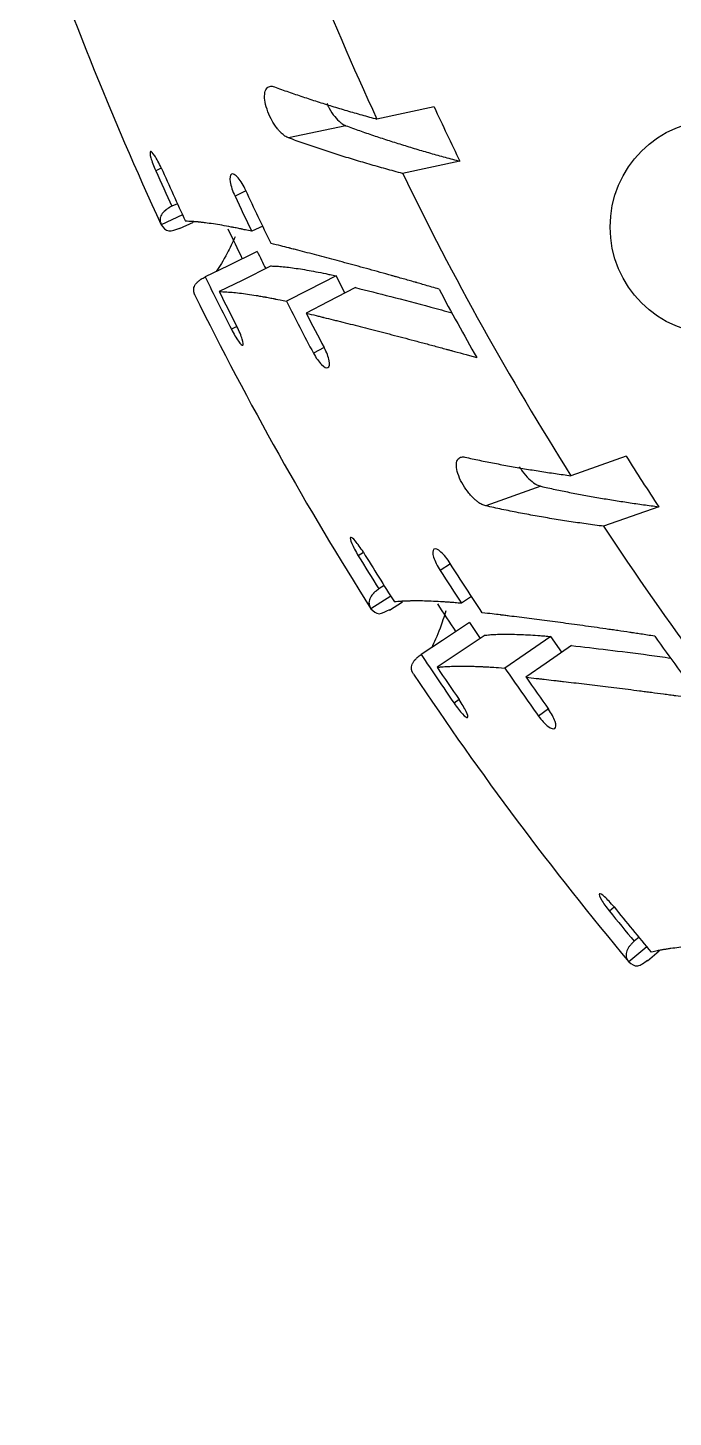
# Model space of a CAD drawing. Header units: millimetres. Extents: x 0 to 594, y 0 to 420.
# Drawn here: x 362.89 to 379.42, y 143.4 to 178.99 of the extents above; entities that cross this region are included whole.
import ezdxf

# ---------------------------------------------------------------- set-up
doc = ezdxf.new("R2010")
doc.units = ezdxf.units.MM

msp = doc.modelspace()

# ---------------------------------------------------------------- linework, layer by layer
at = {"color": 7, "linetype": 'Continuous', "lineweight": 25}
for p, q in [((373.299, 176.966), (371.831, 176.654)), ((371.035, 176.485), (369.568, 176.173)), ((373.959, 175.573), (372.491, 175.261)), ((368.477, 174.816), (368.196, 174.684)), ((366.722, 174.487), (366.576, 174.42)), ((366.773, 173.849), (367.134, 174.018)), ((368.905, 173.916), (368.623, 173.781)), ((371.013, 172.201), (370.785, 172.638)), ((378.215, 168.02), (376.801, 167.52)), ((376.034, 167.248), (374.62, 166.747)), ((379.052, 166.725), (377.638, 166.225)), ((373.716, 165.259), (373.454, 165.092)), ((372.019, 164.704), (371.882, 164.618)), ((372.152, 164.078), (372.489, 164.293)), ((374.257, 164.423), (373.996, 164.252)), ((376.571, 162.998), (376.288, 163.402)), ((378.547, 155.696), (378.423, 155.593)), ((378.761, 155.093), (379.066, 155.35))]:
    msp.add_line(p, q, dxfattribs=at)
at = {"color": 8, "linetype": 'Continuous', "lineweight": 25}
for p, q in [((366.308, 175.395), (366.164, 175.331)), ((366.853, 174.2), (366.308, 173.947)), ((368.243, 171.342), (368.102, 171.271)), ((370.48, 170.805), (370.205, 170.658)), ((371.49, 165.551), (371.355, 165.468)), ((372.186, 164.436), (371.678, 164.114)), ((373.937, 161.785), (373.807, 161.695)), ((376.225, 161.544), (375.971, 161.363)), ((377.912, 156.466), (377.789, 156.367)), ((378.748, 155.453), (378.286, 155.067))]:
    msp.add_line(p, q, dxfattribs=at)
at = {"color": 7, "linetype": 'Continuous', "lineweight": 25, "flags": 128}
for points in [[(368.766, 173.264), (368.019, 172.899), (367.432, 172.613)], [(369.118, 172.892), (368.377, 172.524), (367.794, 172.236)], [(370.785, 172.638), (370.072, 172.274), (369.511, 171.988)], [(371.279, 172.338), (370.572, 171.973), (370.017, 171.685)], [(374.204, 163.758), (373.512, 163.299), (372.967, 162.938)], [(374.602, 163.435), (373.915, 162.974), (373.375, 162.612)], [(376.288, 163.402), (375.628, 162.948), (375.11, 162.591)], [(376.816, 163.168), (376.164, 162.714), (375.651, 162.356)]]:
    msp.add_lwpolyline(points, dxfattribs=at)
at = {"color": 7, "linetype": 'Continuous', "lineweight": 25}
for centre, radius in [((444, 210), 69), ((444, 210), 68.2), ((380.557, 173.89), 2.75)]:
    msp.add_circle(centre, radius, dxfattribs=at)
for centre, radius, start, end in [((444, 210), 79.5, 198.41045, 204.79934), ((444, 210), 85.65, 198.73196, 204.89353), ((445.467, 210.312), 79.5, 204.79934, 205.91045), ((444, 210), 85.208, 204.00855, 204.681), ((444, 210), 85.05, 204.003, 205.01354), ((444, 210), 79.5, 205.91045, 212.29934), ((444, 210), 83.627, 204.97978, 205.66492), ((444, 210), 84.15, 205.44363, 206.02554), ((444, 210), 83.724, 206.02588, 206.36092), ((444, 210), 85.208, 206.02588, 207.03454), ((444, 210), 80.015, 208.11088, 209.54301), ((444, 210), 85.65, 206.23153, 212.39397), ((444, 210), 85.05, 206.36091, 207.0346), ((444, 210), 83.627, 207.03519, 208.06289), ((444, 210), 83.315, 207.37917, 208.06687), ((445.414, 210.501), 79.5, 212.29934, 213.41045), ((444, 210), 79.5, 213.41045, 219.79934), ((444, 210), 85.05, 211.503, 212.51354), ((444, 210), 85.208, 211.50855, 212.181), ((444, 210), 83.627, 212.47978, 213.16492), ((444, 210), 84.15, 212.94319, 213.52567), ((444, 210), 83.724, 213.52588, 213.86092), ((444, 210), 80.015, 215.61088, 217.04301), ((444, 210), 85.208, 213.52588, 214.53454), ((444, 210), 85.65, 213.73203, 219.89363), ((444, 210), 85.05, 213.86091, 214.5346), ((444, 210), 83.627, 214.53519, 215.56289), ((444, 210), 83.315, 214.87917, 215.56687), ((444, 210), 85.208, 219.00855, 219.681), ((444, 210), 85.05, 219.003, 220.01354)]:
    msp.add_arc(centre, radius, start, end, dxfattribs=at)
for points, knots in [([(369.568, 176.173), (369.553, 176.18), (369.523, 176.192), (369.476, 176.22), (369.43, 176.255), (369.382, 176.297), (369.334, 176.347), (369.278, 176.412), (369.215, 176.498), (369.127, 176.641), (369.03, 176.843), (368.959, 177.092), (368.949, 177.267), (368.97, 177.373), (368.999, 177.432), (369.038, 177.475), (369.073, 177.486), (369.09, 177.492)], [0, 0, 0, 0, 0.042928, 0.084789, 0.126006, 0.16702, 0.208279, 0.250222, 0.312973, 0.375441, 0.499538, 0.624102, 0.749015, 0.811, 0.874566, 0.936998, 1, 1, 1, 1]), ([(369.204, 177.48), (369.324, 177.436), (369.563, 177.35), (369.93, 177.226), (370.301, 177.104), (370.678, 176.986), (371.058, 176.872), (371.442, 176.761), (371.702, 176.69), (371.831, 176.654)], [0, 0, 0, 0, 0.145835, 0.29068, 0.434533, 0.577395, 0.719261, 0.860131, 1, 1, 1, 1]), ([(370.551, 177.056), (370.569, 177.015), (370.625, 176.888), (370.749, 176.712), (370.85, 176.606), (370.902, 176.564), (370.915, 176.554), (370.962, 176.519), (371.003, 176.5), (371.035, 176.485)], [0, 0, 0, 0, 0.141678, 0.439183, 0.718389, 0.726359, 0.742122, 0.797031, 1, 1, 1, 1]), ([(372.491, 175.261), (372.346, 175.3), (372.055, 175.378), (371.627, 175.5), (371.203, 175.626), (370.784, 175.756), (370.372, 175.89), (369.965, 176.029), (369.7, 176.125), (369.568, 176.173)], [0, 0, 0, 0, 0.13983, 0.280674, 0.422529, 0.56539, 0.709257, 0.854126, 1, 1, 1, 1]), ([(371.035, 176.485), (371.151, 176.443), (371.383, 176.359), (371.738, 176.236), (372.097, 176.118), (372.461, 176.002), (372.83, 175.89), (373.202, 175.781), (373.577, 175.675), (373.832, 175.607), (373.959, 175.573)], [0, 0, 0, 0, 0.127806, 0.254811, 0.381017, 0.506422, 0.631025, 0.754824, 0.877816, 1, 1, 1, 1]), ([(366.305, 175.403), (366.25, 175.525), (366.191, 175.637), (366.087, 175.794), (366.048, 175.833), (366.011, 175.813), (366.015, 175.755), (366.065, 175.572), (366.11, 175.452), (366.164, 175.331)], [0, 0, 0, 0, 0.25, 0.25, 0.5, 0.5, 0.75, 0.75, 1, 1, 1, 1]), ([(368.473, 174.826), (368.417, 174.954), (368.345, 175.072), (368.205, 175.231), (368.143, 175.264), (368.067, 175.223), (368.055, 175.151), (368.089, 174.939), (368.134, 174.809), (368.196, 174.684)], [0, 0, 0, 0, 0.25, 0.25, 0.5, 0.5, 0.75, 0.75, 1, 1, 1, 1]), ([(366.576, 174.42), (366.554, 174.409), (366.536, 174.399), (366.514, 174.387), (366.504, 174.381), (366.494, 174.375), (366.49, 174.373), (366.488, 174.371), (366.487, 174.371), (366.486, 174.37), (366.472, 174.362), (366.453, 174.349), (366.432, 174.333), (366.423, 174.327), (366.417, 174.322), (366.414, 174.319), (366.367, 174.281), (366.333, 174.243), (366.3, 174.184), (366.287, 174.154), (366.28, 174.117), (366.277, 174.099), (366.277, 174.091), (366.277, 174.085), (366.277, 174.083), (366.276, 174.069), (366.277, 174.052), (366.28, 174.033), (366.282, 174.024), (366.283, 174.019), (366.283, 174.017), (366.284, 174.016), (366.284, 174.015), (366.287, 174), (366.294, 173.976), (366.308, 173.947)], [0, 0, 0, 0, 0.0625, 0.0625, 0.09375, 0.109375, 0.117188, 0.121094, 0.121094, 0.125, 0.125, 0.1875, 0.21875, 0.234375, 0.234375, 0.25, 0.25, 0.5, 0.5, 0.625, 0.6875, 0.71875, 0.734375, 0.734375, 0.75, 0.75, 0.8125, 0.84375, 0.859375, 0.867188, 0.871094, 0.871094, 0.875, 0.875, 1, 1, 1, 1]), ([(368.623, 173.781), (368.564, 173.793), (368.512, 173.805), (368.444, 173.82), (368.413, 173.826), (368.382, 173.833), (368.367, 173.836), (368.361, 173.838), (368.357, 173.838), (368.356, 173.839), (368.312, 173.848), (368.249, 173.861), (368.175, 173.876), (368.143, 173.882), (368.121, 173.886), (368.11, 173.888), (367.935, 173.922), (367.782, 173.948), (367.57, 173.98), (367.468, 173.994), (367.356, 174.007), (367.302, 174.013), (367.279, 174.016), (367.264, 174.017), (367.257, 174.018), (367.218, 174.022), (367.173, 174.026), (367.125, 174.029), (367.102, 174.031), (367.09, 174.031), (367.085, 174.032), (367.082, 174.032), (367.08, 174.032), (367.042, 174.034), (366.99, 174.036), (366.927, 174.038)], [0, 0, 0, 0, 0.0625, 0.0625, 0.09375, 0.109375, 0.117188, 0.121094, 0.121094, 0.125, 0.125, 0.1875, 0.21875, 0.234375, 0.234375, 0.25, 0.25, 0.5, 0.5, 0.625, 0.6875, 0.71875, 0.734375, 0.734375, 0.75, 0.75, 0.8125, 0.84375, 0.859375, 0.867188, 0.871094, 0.871094, 0.875, 0.875, 1, 1, 1, 1]), ([(366.308, 173.947), (366.361, 173.873), (366.46, 173.737), (366.68, 173.824), (366.781, 173.863)], [0, 0, 0, 0, 0.5388114, 1, 1, 1, 1]), ([(368.204, 173.64), (368.134, 173.492), (367.946, 173.099), (367.801, 172.883), (367.711, 172.749)], [0, 0, 0, 0, 0.376362, 1, 1, 1, 1]), ([(373.424, 172.299), (373.297, 172.335), (373.182, 172.369), (373.027, 172.414), (372.954, 172.435), (372.877, 172.457), (372.84, 172.468), (372.824, 172.472), (372.814, 172.475), (372.811, 172.476), (372.705, 172.506), (372.556, 172.549), (372.381, 172.598), (372.306, 172.619), (372.256, 172.633), (372.23, 172.641), (372.012, 172.702), (371.725, 172.782), (371.445, 172.858), (371.26, 172.909), (371.167, 172.934), (370.898, 173.007), (370.722, 173.054), (370.378, 173.145), (370.211, 173.189), (369.963, 173.254), (369.842, 173.286), (369.704, 173.322), (369.636, 173.339), (369.602, 173.348), (369.588, 173.352), (369.578, 173.354), (369.572, 173.356), (369.451, 173.387), (369.3, 173.424), (369.119, 173.472)], [0, 0, 0, 0, 0.0625, 0.0625, 0.09375, 0.109375, 0.117188, 0.121094, 0.121094, 0.125, 0.125, 0.1875, 0.21875, 0.234375, 0.234375, 0.25, 0.25, 0.375, 0.4375, 0.4375, 0.5, 0.5, 0.625, 0.625, 0.75, 0.75, 0.8125, 0.84375, 0.859375, 0.867187, 0.871094, 0.871094, 0.875, 0.875, 1, 1, 1, 1]), ([(369.118, 172.892), (369.146, 172.891), (369.194, 172.889), (369.296, 172.885), (369.486, 172.869), (369.807, 172.829), (370.184, 172.763), (370.469, 172.707), (370.643, 172.669), (370.733, 172.65), (370.785, 172.638)], [0, 0, 0, 0, 0.072316, 0.124787, 0.249627, 0.499467, 0.749581, 0.874752, 0.92813, 1, 1, 1, 1]), ([(367.171, 172.143), (367.164, 172.157), (367.158, 172.17), (367.152, 172.187), (367.15, 172.195), (367.147, 172.203), (367.146, 172.206), (367.146, 172.208), (367.146, 172.209), (367.146, 172.209), (367.143, 172.22), (367.139, 172.236), (367.138, 172.255), (367.137, 172.263), (367.137, 172.269), (367.137, 172.272), (367.137, 172.317), (367.147, 172.358), (367.18, 172.417), (367.201, 172.446), (367.232, 172.478), (367.249, 172.494), (367.257, 172.501), (367.262, 172.505), (367.265, 172.508), (367.279, 172.519), (367.297, 172.533), (367.319, 172.548), (367.331, 172.556), (367.336, 172.559), (367.339, 172.561), (367.34, 172.562), (367.341, 172.562), (367.36, 172.574), (367.389, 172.59), (367.432, 172.613)], [0, 0, 0, 0, 0.0625, 0.0625, 0.09375, 0.109375, 0.117187, 0.121094, 0.121094, 0.125, 0.125, 0.1875, 0.21875, 0.234375, 0.234375, 0.25, 0.25, 0.5, 0.5, 0.625, 0.6875, 0.71875, 0.734375, 0.734375, 0.75, 0.75, 0.8125, 0.84375, 0.859375, 0.867187, 0.871094, 0.871094, 0.875, 0.875, 1, 1, 1, 1]), ([(371.279, 172.338), (371.873, 172.19), (372.607, 172.007), (373.575, 171.74), (373.759, 171.689)], [0, 0, 0, 0, 0.810117, 1, 1, 1, 1]), ([(367.794, 172.236), (367.826, 172.235), (367.855, 172.234), (367.894, 172.233), (367.912, 172.232), (367.93, 172.231), (367.939, 172.231), (367.943, 172.231), (367.945, 172.231), (367.946, 172.231), (367.973, 172.229), (368.014, 172.227), (368.065, 172.222), (368.088, 172.221), (368.103, 172.219), (368.112, 172.219), (368.24, 172.207), (368.372, 172.191), (368.587, 172.161), (368.699, 172.144), (368.837, 172.12), (368.908, 172.108), (368.939, 172.102), (368.96, 172.098), (368.97, 172.097), (369.024, 172.087), (369.089, 172.075), (369.164, 172.06), (369.201, 172.053), (369.219, 172.049), (369.227, 172.047), (369.232, 172.046), (369.236, 172.046), (369.3, 172.033), (369.39, 172.013), (369.511, 171.988)], [0, 0, 0, 0, 0.0625, 0.0625, 0.09375, 0.109375, 0.117188, 0.121094, 0.121094, 0.125, 0.125, 0.1875, 0.21875, 0.234375, 0.234375, 0.25, 0.25, 0.5, 0.5, 0.625, 0.6875, 0.71875, 0.734375, 0.734375, 0.75, 0.75, 0.8125, 0.84375, 0.859375, 0.867188, 0.871094, 0.871094, 0.875, 0.875, 1, 1, 1, 1]), ([(370.017, 171.685), (370.11, 171.662), (370.195, 171.641), (370.309, 171.613), (370.363, 171.6), (370.421, 171.586), (370.448, 171.579), (370.461, 171.576), (370.467, 171.575), (370.47, 171.574), (370.472, 171.574), (370.551, 171.554), (370.669, 171.525), (370.792, 171.494), (370.874, 171.473), (370.917, 171.463), (371.125, 171.411), (371.381, 171.346), (371.646, 171.279), (371.825, 171.233), (371.914, 171.21), (372.19, 171.138), (372.472, 171.065), (372.809, 170.976), (372.956, 170.937), (373.054, 170.911), (373.102, 170.898), (373.253, 170.857), (373.405, 170.817), (373.582, 170.768), (373.671, 170.744), (373.715, 170.732), (373.734, 170.727), (373.747, 170.724), (373.754, 170.722), (373.923, 170.675), (374.132, 170.617), (374.388, 170.547)], [0, 0, 0, 0, 0.0625, 0.0625, 0.09375, 0.109375, 0.117188, 0.121094, 0.123047, 0.123047, 0.125, 0.125, 0.1875, 0.21875, 0.21875, 0.25, 0.25, 0.375, 0.4375, 0.4375, 0.5, 0.5, 0.625, 0.6875, 0.71875, 0.71875, 0.75, 0.75, 0.8125, 0.84375, 0.859375, 0.867188, 0.871094, 0.871094, 0.875, 0.875, 1, 1, 1, 1]), ([(368.102, 171.271), (368.163, 171.152), (368.227, 171.043), (368.338, 170.889), (368.38, 170.851), (368.417, 170.87), (368.412, 170.926), (368.353, 171.107), (368.303, 171.224), (368.243, 171.342)], [0, 0, 0, 0, 0.25, 0.25, 0.5, 0.5, 0.75, 0.75, 1, 1, 1, 1]), ([(370.205, 170.658), (370.268, 170.541), (370.341, 170.437), (370.481, 170.298), (370.54, 170.269), (370.615, 170.306), (370.626, 170.37), (370.59, 170.563), (370.545, 170.683), (370.483, 170.8)], [0, 0, 0, 0, 0.25, 0.25, 0.5, 0.5, 0.75, 0.75, 1, 1, 1, 1]), ([(374.62, 166.747), (374.604, 166.752), (374.573, 166.76), (374.523, 166.782), (374.472, 166.81), (374.42, 166.846), (374.366, 166.889), (374.301, 166.947), (374.228, 167.023), (374.121, 167.153), (373.999, 167.342), (373.896, 167.578), (373.864, 167.751), (373.871, 167.858), (373.891, 167.921), (373.925, 167.969), (373.957, 167.984), (373.974, 167.992)], [0, 0, 0, 0, 0.042925, 0.084785, 0.126001, 0.167015, 0.208276, 0.250222, 0.312972, 0.375441, 0.499538, 0.624102, 0.749015, 0.810999, 0.874566, 0.936998, 1, 1, 1, 1]), ([(374.088, 167.995), (374.213, 167.968), (374.461, 167.914), (374.842, 167.838), (375.226, 167.766), (375.614, 167.698), (376.006, 167.635), (376.401, 167.575), (376.668, 167.538), (376.801, 167.52)], [0, 0, 0, 0, 0.145838, 0.290684, 0.434538, 0.5774, 0.719266, 0.860134, 1, 1, 1, 1]), ([(375.48, 167.751), (375.503, 167.713), (375.575, 167.594), (375.721, 167.435), (375.835, 167.344), (375.892, 167.309), (375.906, 167.301), (375.957, 167.272), (376, 167.259), (376.034, 167.248)], [0, 0, 0, 0, 0.141685, 0.439188, 0.718391, 0.726364, 0.742126, 0.797031, 1, 1, 1, 1]), ([(376.034, 167.248), (376.154, 167.221), (376.395, 167.168), (376.763, 167.093), (377.135, 167.022), (377.511, 166.955), (377.891, 166.892), (378.274, 166.833), (378.66, 166.777), (378.921, 166.743), (379.052, 166.725)], [0, 0, 0, 0, 0.127806, 0.254811, 0.381017, 0.506422, 0.631025, 0.754824, 0.877816, 1, 1, 1, 1]), ([(377.638, 166.225), (377.489, 166.244), (377.19, 166.284), (376.749, 166.349), (376.312, 166.418), (375.881, 166.492), (375.454, 166.572), (375.032, 166.656), (374.758, 166.717), (374.62, 166.747)], [0, 0, 0, 0, 0.1398137, 0.2806471, 0.4224962, 0.5653577, 0.7092294, 0.8541101, 1, 1, 1, 1]), ([(371.485, 165.558), (371.415, 165.671), (371.342, 165.775), (371.219, 165.917), (371.174, 165.95), (371.14, 165.926), (371.152, 165.869), (371.226, 165.694), (371.286, 165.581), (371.355, 165.468)], [0, 0, 0, 0, 0.25, 0.25, 0.5, 0.5, 0.75, 0.75, 1, 1, 1, 1]), ([(373.71, 165.268), (373.638, 165.388), (373.552, 165.495), (373.392, 165.635), (373.326, 165.66), (373.255, 165.609), (373.253, 165.536), (373.315, 165.331), (373.376, 165.207), (373.454, 165.092)], [0, 0, 0, 0, 0.25, 0.25, 0.5, 0.5, 0.75, 0.75, 1, 1, 1, 1]), ([(371.882, 164.618), (371.862, 164.605), (371.846, 164.593), (371.825, 164.577), (371.816, 164.571), (371.807, 164.563), (371.803, 164.56), (371.801, 164.559), (371.8, 164.558), (371.8, 164.558), (371.787, 164.547), (371.77, 164.532), (371.751, 164.514), (371.743, 164.506), (371.738, 164.5), (371.735, 164.498), (371.693, 164.453), (371.665, 164.411), (371.64, 164.349), (371.631, 164.317), (371.628, 164.28), (371.628, 164.261), (371.629, 164.253), (371.629, 164.248), (371.63, 164.245), (371.631, 164.231), (371.634, 164.215), (371.64, 164.197), (371.643, 164.188), (371.644, 164.183), (371.645, 164.181), (371.645, 164.18), (371.646, 164.179), (371.651, 164.164), (371.661, 164.142), (371.678, 164.114)], [0, 0, 0, 0, 0.0625, 0.0625, 0.09375, 0.109375, 0.117188, 0.121094, 0.121094, 0.125, 0.125, 0.1875, 0.21875, 0.234375, 0.234375, 0.25, 0.25, 0.5, 0.5, 0.625, 0.6875, 0.71875, 0.734375, 0.734375, 0.75, 0.75, 0.8125, 0.84375, 0.859375, 0.867188, 0.871094, 0.871094, 0.875, 0.875, 1, 1, 1, 1]), ([(371.678, 164.114), (371.741, 164.048), (371.856, 163.926), (372.063, 164.041), (372.159, 164.094)], [0, 0, 0, 0, 0.538811, 1, 1, 1, 1]), ([(373.996, 164.252), (373.935, 164.257), (373.882, 164.261), (373.813, 164.267), (373.782, 164.27), (373.75, 164.273), (373.735, 164.274), (373.729, 164.274), (373.725, 164.275), (373.723, 164.275), (373.678, 164.278), (373.614, 164.283), (373.539, 164.288), (373.506, 164.29), (373.484, 164.291), (373.473, 164.292), (373.295, 164.302), (373.139, 164.308), (372.925, 164.312), (372.822, 164.313), (372.71, 164.311), (372.655, 164.31), (372.632, 164.309), (372.617, 164.309), (372.61, 164.309), (372.571, 164.307), (372.526, 164.305), (372.478, 164.303), (372.454, 164.301), (372.443, 164.3), (372.438, 164.3), (372.435, 164.3), (372.433, 164.3), (372.395, 164.297), (372.343, 164.291), (372.28, 164.286)], [0, 0, 0, 0, 0.0625, 0.0625, 0.09375, 0.109375, 0.117188, 0.121094, 0.121094, 0.125, 0.125, 0.1875, 0.21875, 0.234375, 0.234375, 0.25, 0.25, 0.5, 0.5, 0.625, 0.6875, 0.71875, 0.734375, 0.734375, 0.75, 0.75, 0.8125, 0.84375, 0.859375, 0.867188, 0.871094, 0.871094, 0.875, 0.875, 1, 1, 1, 1]), ([(373.599, 164.057), (373.548, 163.902), (373.413, 163.488), (373.298, 163.255), (373.226, 163.11)], [0, 0, 0, 0, 0.376067, 1, 1, 1, 1]), ([(378.949, 163.409), (378.818, 163.429), (378.699, 163.447), (378.54, 163.471), (378.465, 163.483), (378.385, 163.495), (378.348, 163.501), (378.332, 163.503), (378.321, 163.505), (378.317, 163.505), (378.209, 163.521), (378.056, 163.544), (377.876, 163.57), (377.799, 163.581), (377.747, 163.588), (377.721, 163.592), (377.496, 163.625), (377.201, 163.666), (376.913, 163.706), (376.723, 163.732), (376.628, 163.744), (376.352, 163.781), (376.171, 163.805), (375.818, 163.851), (375.647, 163.873), (375.393, 163.905), (375.268, 163.92), (375.127, 163.938), (375.057, 163.946), (375.023, 163.951), (375.008, 163.952), (374.998, 163.954), (374.992, 163.954), (374.868, 163.97), (374.713, 163.987), (374.527, 164.011)], [0, 0, 0, 0, 0.0625, 0.0625, 0.09375, 0.109375, 0.117187, 0.121094, 0.121094, 0.125, 0.125, 0.1875, 0.21875, 0.234375, 0.234375, 0.25, 0.25, 0.375, 0.4375, 0.4375, 0.5, 0.5, 0.625, 0.625, 0.75, 0.75, 0.8125, 0.84375, 0.859375, 0.867187, 0.871094, 0.871094, 0.875, 0.875, 1, 1, 1, 1]), ([(374.603, 163.436), (374.63, 163.438), (374.678, 163.442), (374.78, 163.452), (374.971, 163.46), (375.293, 163.463), (375.676, 163.447), (375.966, 163.428), (376.144, 163.413), (376.235, 163.406), (376.288, 163.402)], [0, 0, 0, 0, 0.072316, 0.124787, 0.249627, 0.499467, 0.749581, 0.874752, 0.92813, 1, 1, 1, 1]), ([(376.816, 163.168), (377.425, 163.099), (378.177, 163.013), (379.172, 162.875), (379.361, 162.849)], [0, 0, 0, 0, 0.810117, 1, 1, 1, 1]), ([(372.769, 162.438), (372.76, 162.452), (372.753, 162.464), (372.745, 162.48), (372.742, 162.487), (372.738, 162.495), (372.737, 162.498), (372.736, 162.5), (372.736, 162.501), (372.736, 162.501), (372.731, 162.512), (372.726, 162.527), (372.722, 162.546), (372.72, 162.554), (372.719, 162.559), (372.719, 162.562), (372.713, 162.607), (372.718, 162.649), (372.743, 162.711), (372.76, 162.743), (372.786, 162.779), (372.801, 162.797), (372.808, 162.805), (372.813, 162.81), (372.815, 162.812), (372.828, 162.826), (372.844, 162.842), (372.864, 162.86), (372.874, 162.868), (372.879, 162.873), (372.881, 162.875), (372.883, 162.876), (372.884, 162.877), (372.901, 162.891), (372.928, 162.911), (372.967, 162.938)], [0, 0, 0, 0, 0.0625, 0.0625, 0.09375, 0.109375, 0.117187, 0.121094, 0.121094, 0.125, 0.125, 0.1875, 0.21875, 0.234375, 0.234375, 0.25, 0.25, 0.5, 0.5, 0.625, 0.6875, 0.71875, 0.734375, 0.734375, 0.75, 0.75, 0.8125, 0.84375, 0.859375, 0.867187, 0.871094, 0.871094, 0.875, 0.875, 1, 1, 1, 1]), ([(373.375, 162.612), (373.407, 162.615), (373.436, 162.618), (373.475, 162.622), (373.492, 162.624), (373.511, 162.625), (373.52, 162.626), (373.523, 162.626), (373.526, 162.627), (373.526, 162.627), (373.554, 162.629), (373.594, 162.631), (373.646, 162.634), (373.669, 162.635), (373.684, 162.636), (373.692, 162.636), (373.821, 162.642), (373.954, 162.644), (374.172, 162.641), (374.285, 162.639), (374.425, 162.634), (374.497, 162.63), (374.528, 162.629), (374.549, 162.628), (374.559, 162.627), (374.614, 162.625), (374.68, 162.621), (374.756, 162.617), (374.794, 162.614), (374.813, 162.613), (374.821, 162.612), (374.826, 162.612), (374.829, 162.612), (374.895, 162.607), (374.987, 162.6), (375.11, 162.591)], [0, 0, 0, 0, 0.0625, 0.0625, 0.09375, 0.109375, 0.117187, 0.121094, 0.121094, 0.125, 0.125, 0.1875, 0.21875, 0.234375, 0.234375, 0.25, 0.25, 0.5, 0.5, 0.625, 0.6875, 0.71875, 0.734375, 0.734375, 0.75, 0.75, 0.8125, 0.84375, 0.859375, 0.867187, 0.871094, 0.871094, 0.875, 0.875, 1, 1, 1, 1]), ([(375.651, 162.356), (375.746, 162.345), (375.833, 162.336), (375.95, 162.323), (376.006, 162.317), (376.064, 162.311), (376.092, 162.308), (376.106, 162.306), (376.111, 162.306), (376.115, 162.305), (376.116, 162.305), (376.198, 162.296), (376.319, 162.282), (376.444, 162.268), (376.529, 162.258), (376.572, 162.253), (376.785, 162.229), (377.048, 162.198), (377.319, 162.166), (377.502, 162.144), (377.594, 162.133), (377.877, 162.098), (378.166, 162.062), (378.512, 162.017), (378.662, 161.998), (378.763, 161.985), (378.812, 161.978), (378.967, 161.958), (379.123, 161.937), (379.305, 161.913), (379.396, 161.9), (379.442, 161.894), (379.461, 161.892), (379.474, 161.89), (379.482, 161.889), (379.656, 161.865), (379.87, 161.834), (380.134, 161.798)], [0, 0, 0, 0, 0.0625, 0.0625, 0.09375, 0.109375, 0.117188, 0.121094, 0.123047, 0.123047, 0.125, 0.125, 0.1875, 0.21875, 0.21875, 0.25, 0.25, 0.375, 0.4375, 0.4375, 0.5, 0.5, 0.625, 0.6875, 0.71875, 0.71875, 0.75, 0.75, 0.8125, 0.84375, 0.859375, 0.867188, 0.871094, 0.871094, 0.875, 0.875, 1, 1, 1, 1]), ([(373.807, 161.695), (373.882, 161.586), (373.961, 161.486), (374.091, 161.348), (374.137, 161.315), (374.171, 161.339), (374.158, 161.394), (374.077, 161.566), (374.012, 161.676), (373.937, 161.785)], [0, 0, 0, 0, 0.25, 0.25, 0.5, 0.5, 0.75, 0.75, 1, 1, 1, 1]), ([(375.971, 161.363), (376.049, 161.255), (376.135, 161.161), (376.292, 161.041), (376.355, 161.02), (376.424, 161.067), (376.426, 161.132), (376.366, 161.318), (376.305, 161.432), (376.228, 161.539)], [0, 0, 0, 0, 0.25, 0.25, 0.5, 0.5, 0.75, 0.75, 1, 1, 1, 1]), ([(377.906, 156.473), (377.822, 156.576), (377.736, 156.669), (377.595, 156.795), (377.547, 156.822), (377.516, 156.793), (377.535, 156.738), (377.632, 156.574), (377.706, 156.47), (377.789, 156.367)], [0, 0, 0, 0, 0.25, 0.25, 0.5, 0.5, 0.75, 0.75, 1, 1, 1, 1]), ([(378.423, 155.593), (378.405, 155.577), (378.39, 155.563), (378.372, 155.545), (378.363, 155.537), (378.355, 155.529), (378.352, 155.525), (378.35, 155.524), (378.349, 155.523), (378.349, 155.522), (378.338, 155.511), (378.323, 155.493), (378.306, 155.473), (378.299, 155.464), (378.295, 155.458), (378.292, 155.454), (378.257, 155.405), (378.234, 155.36), (378.217, 155.294), (378.213, 155.262), (378.215, 155.224), (378.218, 155.206), (378.219, 155.198), (378.22, 155.193), (378.221, 155.19), (378.224, 155.177), (378.23, 155.161), (378.237, 155.143), (378.241, 155.135), (378.243, 155.131), (378.244, 155.129), (378.245, 155.128), (378.245, 155.127), (378.253, 155.113), (378.265, 155.092), (378.286, 155.067)], [0, 0, 0, 0, 0.0625, 0.0625, 0.09375, 0.109375, 0.117187, 0.121094, 0.121094, 0.125, 0.125, 0.1875, 0.21875, 0.234375, 0.234375, 0.25, 0.25, 0.5, 0.5, 0.625, 0.6875, 0.71875, 0.734375, 0.734375, 0.75, 0.75, 0.8125, 0.84375, 0.859375, 0.867187, 0.871094, 0.871094, 0.875, 0.875, 1, 1, 1, 1]), ([(380.566, 155.506), (380.505, 155.503), (380.452, 155.5), (380.383, 155.497), (380.351, 155.496), (380.319, 155.494), (380.304, 155.493), (380.298, 155.493), (380.294, 155.493), (380.293, 155.493), (380.248, 155.49), (380.184, 155.487), (380.108, 155.482), (380.075, 155.479), (380.054, 155.478), (380.042, 155.477), (379.865, 155.464), (379.71, 155.45), (379.497, 155.426), (379.395, 155.413), (379.283, 155.397), (379.229, 155.389), (379.207, 155.385), (379.192, 155.382), (379.184, 155.381), (379.146, 155.375), (379.102, 155.367), (379.054, 155.358), (379.031, 155.354), (379.02, 155.351), (379.015, 155.35), (379.012, 155.35), (379.01, 155.349), (378.973, 155.342), (378.923, 155.329), (378.861, 155.315)], [0, 0, 0, 0, 0.0625, 0.0625, 0.09375, 0.109375, 0.117188, 0.121094, 0.121094, 0.125, 0.125, 0.1875, 0.21875, 0.234375, 0.234375, 0.25, 0.25, 0.5, 0.5, 0.625, 0.6875, 0.71875, 0.734375, 0.734375, 0.75, 0.75, 0.8125, 0.84375, 0.859375, 0.867188, 0.871094, 0.871094, 0.875, 0.875, 1, 1, 1, 1]), ([(378.286, 155.067), (378.357, 155.01), (378.487, 154.904), (378.678, 155.044), (378.765, 155.109)], [0, 0, 0, 0, 0.5388115, 1, 1, 1, 1])]:
    msp.add_open_spline(points, degree=3, knots=knots, dxfattribs=at)
for points in [[(369.09, 177.492), (369.123, 177.499), (369.162, 177.495), (369.204, 177.48)], [(369.119, 173.472), (368.9, 173.921), (368.684, 174.372), (368.473, 174.826)], [(373.974, 167.992), (374.006, 168.004), (374.045, 168.005), (374.088, 167.995)], [(374.527, 164.011), (374.251, 164.427), (373.979, 164.847), (373.71, 165.268)]]:
    msp.add_open_spline(points, degree=3, dxfattribs=at)

doc.saveas('drawing.dxf')
